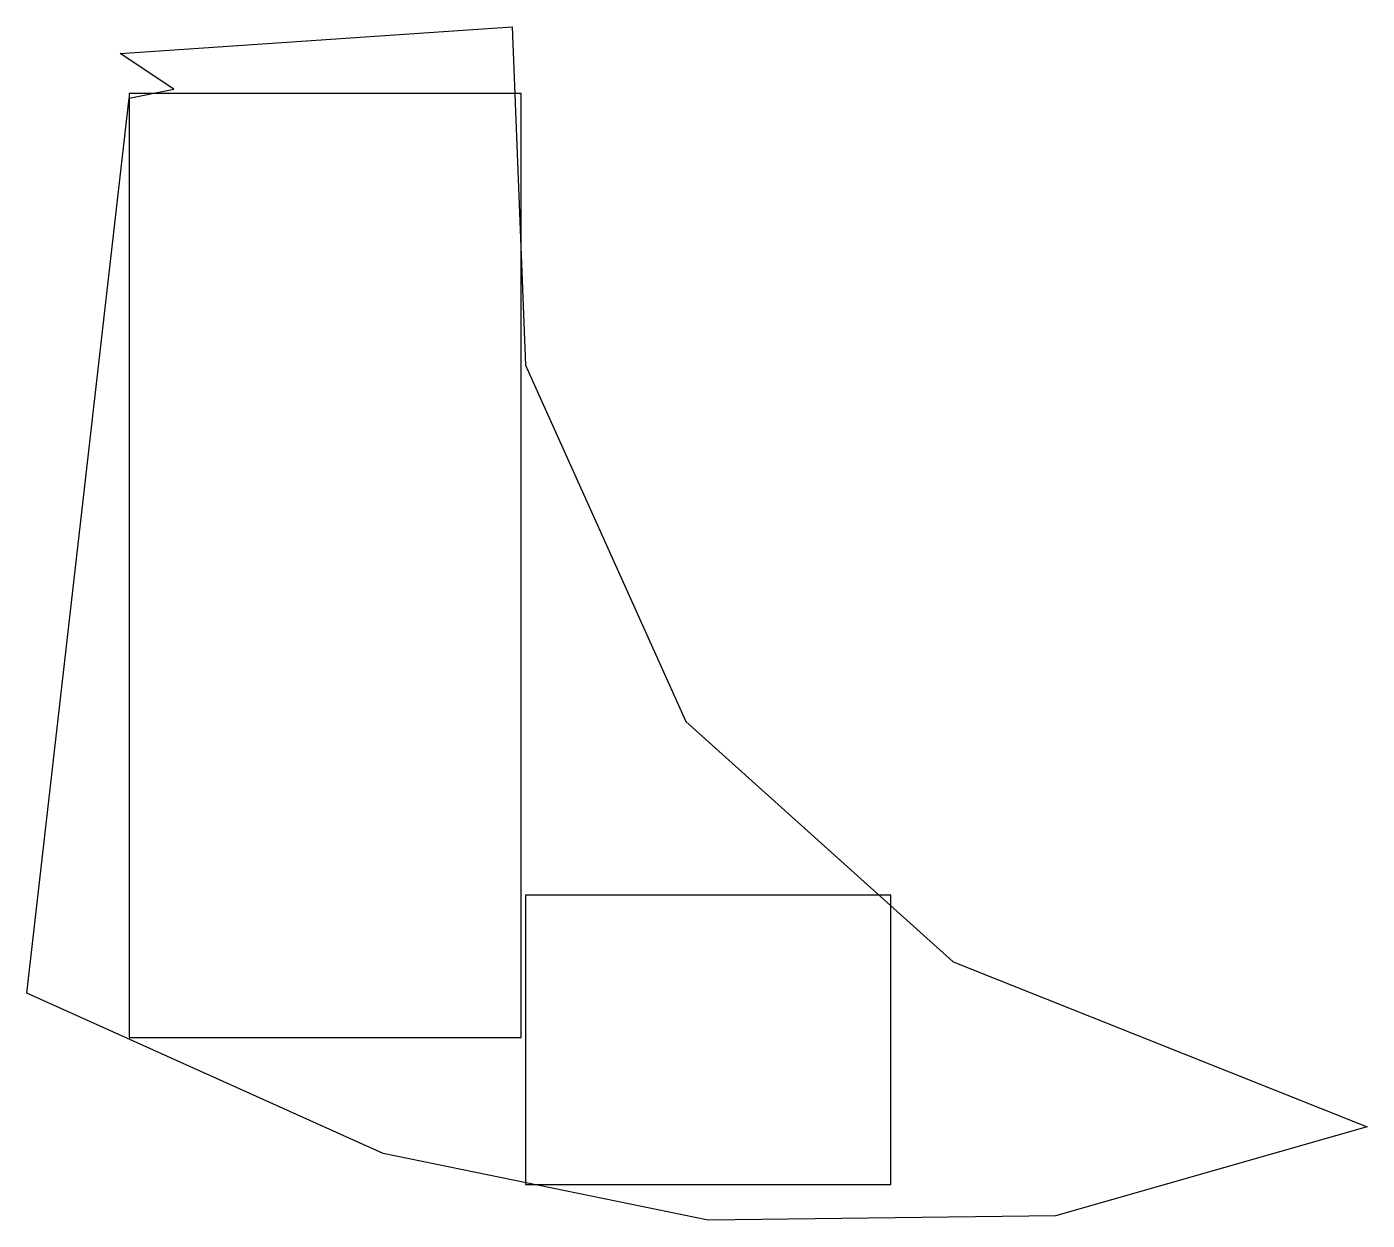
# Model space of a CAD drawing. Header units: metres. Extents: x 84 to 385, y 153 to 421.
import ezdxf

# ---------------------------------------------------------------- set-up
doc = ezdxf.new("R2010")
doc.units = ezdxf.units.M

msp = doc.modelspace()

# ---------------------------------------------------------------- linework, layer by layer
for points in [[(385, 174), (315, 154), (237, 153), (164, 168), (84, 204), (107, 405), (117, 407), (105, 415), (193, 421), (196, 345), (232, 265), (292, 211), (385, 174)], [(107, 194), (195, 194), (195, 406), (107, 406)], [(196, 161), (278, 161), (278, 226), (196, 226)]]:
    msp.add_lwpolyline(points, close=True)

doc.saveas('drawing.dxf')
